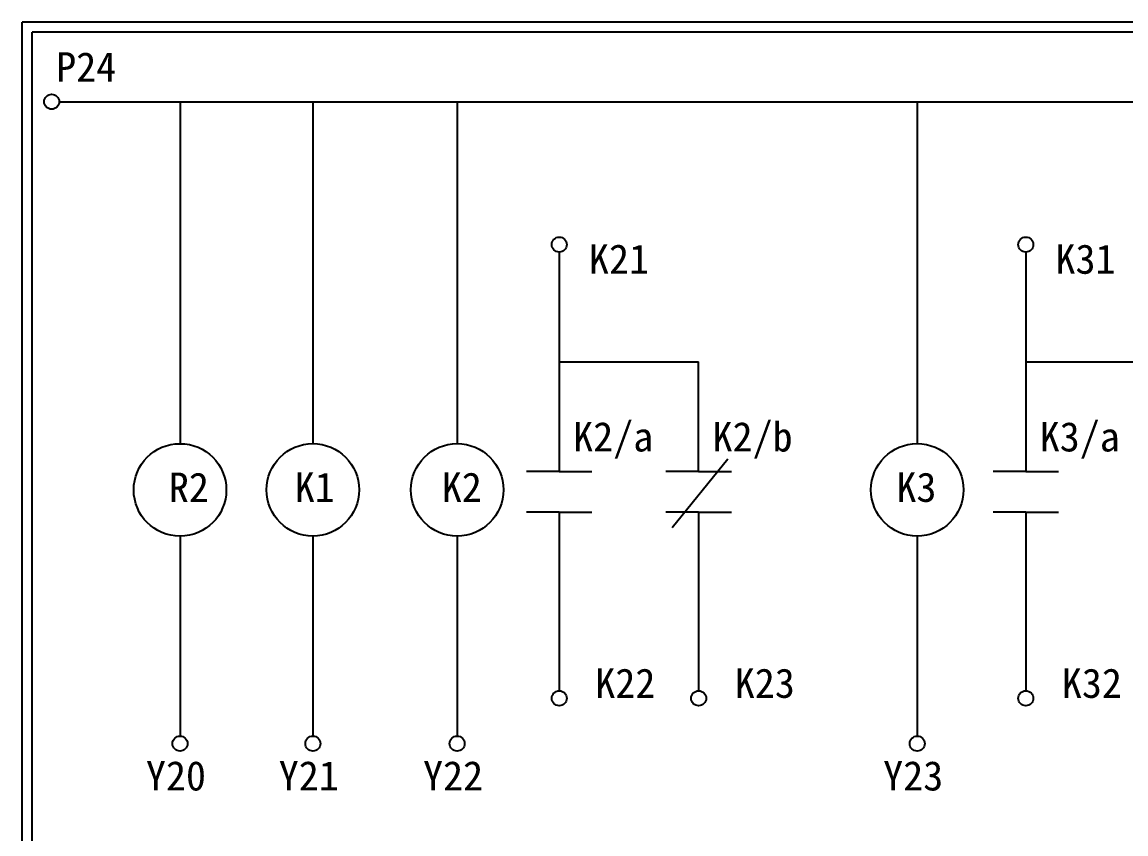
# Model space of a CAD drawing. Extents: x 889 to 1176, y 251 to 455.
# Drawn here: x 889.1 to 1024.1, y 355.8 to 455.2 of the extents above; entities that cross this region are included whole.
import ezdxf

# ---------------------------------------------------------------- set-up
doc = ezdxf.new("R2010")
doc.units = 0
doc.layers.get('0').update_dxf_attribs({"linetype": 'CONTINUOUS'})
doc.layers.add('標尺寸層', color=3, linetype='CONTINUOUS')
doc.styles.add('STSL', font='kaiu.ttf')

msp = doc.modelspace()

# ---------------------------------------------------------------- linework, layer by layer
for p, q in [((1176.07, 455.16), (889.07, 455.16)), ((889.07, 251.2), (889.07, 455.16)), ((1174.82, 453.91), (890.32, 453.91)), ((890.32, 252.44), (890.32, 453.91)), ((893.61, 445.42), (1171.21, 445.42)), ((908.39, 445.42), (908.39, 403.59)), ((924.64, 445.42), (924.64, 403.59)), ((942.29, 445.42), (942.29, 403.59)), ((998.57, 445.42), (998.57, 403.59)), ((954.78, 427.02), (954.78, 400.19)), ((1011.85, 427.02), (1011.85, 400.19)), ((954.78, 400.19), (950.78, 400.19)), ((954.78, 400.19), (958.78, 400.19)), ((971.83, 400.19), (967.83, 400.19)), ((971.83, 400.19), (975.83, 400.19)), ((1011.85, 400.19), (1007.85, 400.19)), ((1011.85, 400.19), (1015.85, 400.19)), ((954.78, 395.19), (950.78, 395.19)), ((954.78, 395.19), (954.78, 373.35)), ((954.78, 395.19), (958.78, 395.19)), ((971.83, 395.19), (967.83, 395.19)), ((971.83, 395.19), (971.83, 373.35)), ((971.83, 395.19), (975.83, 395.19)), ((1011.85, 395.19), (1007.85, 395.19)), ((1011.85, 395.19), (1011.85, 373.35)), ((1011.85, 395.19), (1015.85, 395.19)), ((908.39, 392.26), (908.39, 367.81)), ((924.64, 392.26), (924.64, 367.81)), ((942.29, 392.26), (942.29, 367.81)), ((998.57, 392.26), (998.57, 367.81))]:
    msp.add_line(p, q)
for centre, radius in [((892.69, 445.42), 0.92), ((954.78, 427.94), 0.92), ((1011.85, 427.94), 0.92), ((908.39, 397.92), 5.66), ((924.64, 397.93), 5.66), ((942.29, 397.93), 5.66), ((998.57, 397.93), 5.66), ((954.78, 372.43), 0.92), ((971.83, 372.43), 0.92), ((1011.85, 372.43), 0.92), ((908.39, 366.89), 0.92), ((924.64, 366.89), 0.92), ((942.29, 366.89), 0.92), ((998.57, 366.89), 0.92)]:
    msp.add_circle(centre, radius)
at = {"layer": '標尺寸層', "color": 0}
for p, q in [((954.78, 413.6), (971.83, 413.6)), ((971.83, 400.19), (971.83, 413.6)), ((1011.85, 413.6), (1028.9, 413.6)), ((968.59, 393.33), (975.41, 401.73))]:
    msp.add_line(p, q, dxfattribs=at)

# ---------------------------------------------------------------- texts
at = {"style": 'STSL'}
for s, p in [('P24', (893.24, 447.88)), ('K21', (958.42, 424.37)), ('K31', (1015.48, 424.37)), ('K2/a', (956.48, 402.63)), ('K2/b', (973.53, 402.63)), ('K3/a', (1013.55, 402.63)), ('R2', (907.03, 396.45)), ('K1', (922.42, 396.46)), ('K2', (940.41, 396.46)), ('K3', (996.02, 396.46)), ('K22', (959.19, 372.48)), ('K23', (976.25, 372.48)), ('K32', (1016.26, 372.48)), ('Y20', (904.22, 361.15)), ('Y21', (920.47, 361.15)), ('Y22', (938.12, 361.15)), ('Y23', (994.4, 361.15))]:
    msp.add_text(s, height=3.6, dxfattribs=at).set_placement(p)

doc.saveas('drawing.dxf')
